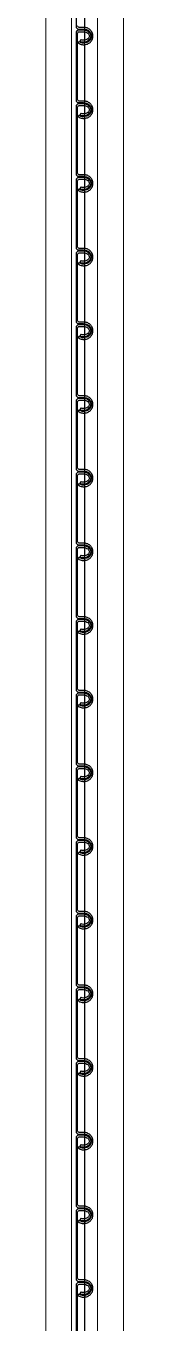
# Model space of a CAD drawing. Header units: millimetres. Extents: x 4754612 to 5801174, y 2368242 to 2777223.
# Drawn here: x 5551701 to 5551776, y 2422207 to 2423464 of the extents above; entities that cross this region are included whole.
import ezdxf

# ---------------------------------------------------------------- set-up
doc = ezdxf.new("R2010")
doc.units = ezdxf.units.MM
doc.header["$LTSCALE"] = 1000
doc.linetypes.add('CEN', pattern=[6.2, 6, -0.1, 0, -0.1])
for name, color, linetype in [('253', 253, 'Continuous'), ('A-중심선', 10, 'CEN'), ('DOOR', 4, 'Continuous'), ('HAT', 252, 'Continuous')]:
    doc.layers.add(name, color=color, linetype=linetype)

# ---------------------------------------------------------------- blocks, each defined once
blk = doc.blocks.new('방화셔터 기본')
at = {"layer": '253', "lineweight": 18}
for points in [[(5541961.1, 8097757.4), (5541961.1, 8101847.9), (5541936.1, 8101901.9), (5541936.1, 8097757.4)], [(5541986.1, 8097757.4), (5541986.1, 8101847.9), (5542011.1, 8101901.9), (5542011.1, 8097757.4)]]:
    blk.add_lwpolyline(points, dxfattribs=at)
at = {"layer": '253', "color": 4}
for points in [[(5541965.3, 8100271), (5541965.3, 8100205.9, 0.414214), (5541967.8, 8100203.3), (5541972.6, 8100203.3, -0.091225), (5541975.5, 8100202.9, -0.095179), (5541977.9, 8100201.4, -0.101362), (5541979.6, 8100199.2, -0.106214), (5541980.2, 8100196.6, -0.106214), (5541979.6, 8100194, -0.101362), (5541978.1, 8100191.8, -0.095179), (5541975.7, 8100190.2, -0.091225), (5541972.8, 8100189.7, -0.091225), (5541969.9, 8100190.1, -0.068447), (5541968.2, 8100191.1), (5541967.1, 8100189.9, 0.071895), (5541969.4, 8100188.6, 0.091225), (5541972.9, 8100188.1, 0.091225), (5541976.3, 8100188.8, 0.095179), (5541979.2, 8100190.6, 0.101362), (5541981.1, 8100193.4, 0.106214), (5541981.7, 8100196.7, 0.106214), (5541981, 8100199.9, 0.101362), (5541978.9, 8100202.6, 0.095179), (5541976, 8100204.4, 0.091225), (5541972.6, 8100204.9), (5541968.4, 8100204.9, -0.414214), (5541966.8, 8100206.5)], [(5541966.8, 8098921.4), (5541966.8, 8098985.4, -0.414214), (5541968.4, 8098986.9), (5541972.5, 8098986.9, -0.07833), (5541974.9, 8098986.6, -0.087736), (5541976.7, 8098985.6, -0.105426), (5541977.8, 8098984.2, -0.122587), (5541978.2, 8098982.9, -0.122587), (5541977.8, 8098981.5, -0.105426), (5541976.7, 8098980.1, -0.087736), (5541974.9, 8098979.1, -0.07833), (5541972.5, 8098978.8, -0.07833), (5541970.2, 8098979.1, -0.009524), (5541969.9, 8098979.2), (5541969.1, 8098977.8, 0.019148), (5541969.7, 8098977.6, 0.07833), (5541972.5, 8098977.2, 0.07833), (5541975.4, 8098977.6, 0.087736), (5541977.6, 8098978.9, 0.105426), (5541979.2, 8098980.8, 0.122587), (5541979.8, 8098982.9, 0.122587), (5541979.2, 8098984.9, 0.105426), (5541977.6, 8098986.9, 0.087736), (5541975.4, 8098988.1, 0.07833), (5541972.5, 8098988.5), (5541967.8, 8098988.5, 0.414214), (5541965.3, 8098985.9), (5541965.3, 8098920.9, 0.414214)]]:
    blk.add_lwpolyline(points, format="xyb", dxfattribs=at)
for points in [[(5541976.3, 8100117.4, 0.095179), (5541979.2, 8100119.2, 0.101362), (5541981.1, 8100122, 0.106214), (5541981.7, 8100125.3, 0.106214), (5541981, 8100128.5, 0.101362), (5541978.9, 8100131.2, 0.095179), (5541976, 8100133, 0.091225), (5541972.6, 8100133.5), (5541968.4, 8100133.5, -0.414214), (5541966.8, 8100135.1), (5541966.8, 8100199, -0.414214), (5541968.4, 8100200.6), (5541972.5, 8100200.6, -0.07833), (5541974.9, 8100200.2, -0.087736), (5541976.7, 8100199.3, -0.105426), (5541977.8, 8100197.9, -0.122587), (5541978.2, 8100196.5, -0.122587), (5541977.8, 8100195.2, -0.105426), (5541976.7, 8100193.8, -0.087736), (5541974.9, 8100192.8, -0.07833), (5541972.5, 8100192.4, -0.07833), (5541970.2, 8100192.8, -0.009524), (5541969.9, 8100192.9), (5541969.1, 8100191.5, 0.019148), (5541969.7, 8100191.3, 0.07833), (5541972.5, 8100190.9, 0.07833), (5541975.4, 8100191.3, 0.087736), (5541977.6, 8100192.5, 0.105426), (5541979.2, 8100194.4, 0.122587), (5541979.8, 8100196.5, 0.122587), (5541979.2, 8100198.6, 0.105426), (5541977.6, 8100200.5, 0.087736), (5541975.4, 8100201.7, 0.07833), (5541972.5, 8100202.2), (5541967.8, 8100202.2, 0.414214), (5541965.3, 8100199.6), (5541965.3, 8100134.5, 0.414214), (5541967.8, 8100132), (5541972.6, 8100132, -0.091225), (5541975.5, 8100131.5, -0.095179), (5541977.9, 8100130, -0.101362), (5541979.6, 8100127.8, -0.106214), (5541980.2, 8100125.2, -0.106214), (5541979.6, 8100122.6, -0.101362), (5541978.1, 8100120.4, -0.095179), (5541975.7, 8100118.8, -0.091225), (5541972.8, 8100118.3, -0.091225), (5541969.9, 8100118.7, -0.068447), (5541968.2, 8100119.7), (5541967.1, 8100118.5, 0.071895), (5541969.4, 8100117.3, 0.091225), (5541972.9, 8100116.7, 0.091225)], [(5541976.3, 8100046, 0.095179), (5541979.2, 8100047.8, 0.101362), (5541981.1, 8100050.6, 0.106214), (5541981.7, 8100053.9, 0.106214), (5541981, 8100057.1, 0.101362), (5541978.9, 8100059.8, 0.095179), (5541976, 8100061.6, 0.091225), (5541972.6, 8100062.1), (5541968.4, 8100062.1, -0.414214), (5541966.8, 8100063.7), (5541966.8, 8100127.6, -0.414214), (5541968.4, 8100129.2), (5541972.5, 8100129.2, -0.07833), (5541974.9, 8100128.8, -0.087736), (5541976.7, 8100127.9, -0.105426), (5541977.8, 8100126.5, -0.122587), (5541978.2, 8100125.1, -0.122587), (5541977.8, 8100123.8, -0.105426), (5541976.7, 8100122.4, -0.087736), (5541974.9, 8100121.4, -0.07833), (5541972.5, 8100121.1, -0.07833), (5541970.2, 8100121.4, -0.009524), (5541969.9, 8100121.5), (5541969.1, 8100120.1, 0.019148), (5541969.7, 8100119.9, 0.07833), (5541972.5, 8100119.5, 0.07833), (5541975.4, 8100119.9, 0.087736), (5541977.6, 8100121.1, 0.105426), (5541979.2, 8100123, 0.122587), (5541979.8, 8100125.1, 0.122587), (5541979.2, 8100127.2, 0.105426), (5541977.6, 8100129.1, 0.087736), (5541975.4, 8100130.3, 0.07833), (5541972.5, 8100130.8), (5541967.8, 8100130.8, 0.414214), (5541965.3, 8100128.2), (5541965.3, 8100063.1, 0.414214), (5541967.8, 8100060.6), (5541972.6, 8100060.6, -0.091225), (5541975.5, 8100060.1, -0.095179), (5541977.9, 8100058.7, -0.101362), (5541979.6, 8100056.4, -0.106214), (5541980.2, 8100053.9, -0.106214), (5541979.6, 8100051.3, -0.101362), (5541978.1, 8100049, -0.095179), (5541975.7, 8100047.5, -0.091225), (5541972.8, 8100046.9, -0.091225), (5541969.9, 8100047.3, -0.068447), (5541968.2, 8100048.3), (5541967.1, 8100047.1, 0.071895), (5541969.4, 8100045.9, 0.091225), (5541972.9, 8100045.3, 0.091225)], [(5541976.3, 8099974.6, 0.095179), (5541979.2, 8099976.4, 0.101362), (5541981.1, 8099979.2, 0.106214), (5541981.7, 8099982.5, 0.106214), (5541981, 8099985.7, 0.101362), (5541978.9, 8099988.4, 0.095179), (5541976, 8099990.2, 0.091225), (5541972.6, 8099990.8), (5541968.4, 8099990.8, -0.414214), (5541966.8, 8099992.3), (5541966.8, 8100056.2, -0.414214), (5541968.4, 8100057.8), (5541972.5, 8100057.8, -0.07833), (5541974.9, 8100057.4, -0.087736), (5541976.7, 8100056.5, -0.105426), (5541977.8, 8100055.1, -0.122587), (5541978.2, 8100053.7, -0.122587), (5541977.8, 8100052.4, -0.105426), (5541976.7, 8100051, -0.087736), (5541974.9, 8100050, -0.07833), (5541972.5, 8100049.7, -0.07833), (5541970.2, 8100050, -0.009524), (5541969.9, 8100050.1), (5541969.1, 8100048.7, 0.019148), (5541969.7, 8100048.5, 0.07833), (5541972.5, 8100048.1, 0.07833), (5541975.4, 8100048.5, 0.087736), (5541977.6, 8100049.7, 0.105426), (5541979.2, 8100051.6, 0.122587), (5541979.8, 8100053.7, 0.122587), (5541979.2, 8100055.8, 0.105426), (5541977.6, 8100057.7, 0.087736), (5541975.4, 8100058.9, 0.07833), (5541972.5, 8100059.4), (5541967.8, 8100059.4, 0.414214), (5541965.3, 8100056.8), (5541965.3, 8099991.7, 0.414214), (5541967.8, 8099989.2), (5541972.6, 8099989.2, -0.091225), (5541975.5, 8099988.7, -0.095179), (5541977.9, 8099987.3, -0.101362), (5541979.6, 8099985, -0.106214), (5541980.2, 8099982.5, -0.106214), (5541979.6, 8099979.9, -0.101362), (5541978.1, 8099977.6, -0.095179), (5541975.7, 8099976.1, -0.091225), (5541972.8, 8099975.5, -0.091225), (5541969.9, 8099976, -0.068447), (5541968.2, 8099976.9), (5541967.1, 8099975.7, 0.071895), (5541969.4, 8099974.5, 0.091225), (5541972.9, 8099973.9, 0.091225)], [(5541976.3, 8099903.2, 0.095179), (5541979.2, 8099905, 0.101362), (5541981.1, 8099907.8, 0.106214), (5541981.7, 8099911.1, 0.106214), (5541981, 8099914.3, 0.101362), (5541978.9, 8099917.1, 0.095179), (5541976, 8099918.8, 0.091225), (5541972.6, 8099919.4), (5541968.4, 8099919.4, -0.414214), (5541966.8, 8099920.9), (5541966.8, 8099984.8, -0.414214), (5541968.4, 8099986.4), (5541972.5, 8099986.4, -0.07833), (5541974.9, 8099986.1, -0.087736), (5541976.7, 8099985.1, -0.105426), (5541977.8, 8099983.7, -0.122587), (5541978.2, 8099982.3, -0.122587), (5541977.8, 8099981, -0.105426), (5541976.7, 8099979.6, -0.087736), (5541974.9, 8099978.6, -0.07833), (5541972.5, 8099978.3, -0.07833), (5541970.2, 8099978.6, -0.009524), (5541969.9, 8099978.7), (5541969.1, 8099977.3, 0.019148), (5541969.7, 8099977.1, 0.07833), (5541972.5, 8099976.7, 0.07833), (5541975.4, 8099977.1, 0.087736), (5541977.6, 8099978.3, 0.105426), (5541979.2, 8099980.3, 0.122587), (5541979.8, 8099982.3, 0.122587), (5541979.2, 8099984.4, 0.105426), (5541977.6, 8099986.3, 0.087736), (5541975.4, 8099987.6, 0.07833), (5541972.5, 8099988), (5541967.8, 8099988, 0.414214), (5541965.3, 8099985.4), (5541965.3, 8099920.3, 0.414214), (5541967.8, 8099917.8), (5541972.6, 8099917.8, -0.091225), (5541975.5, 8099917.3, -0.095179), (5541977.9, 8099915.9, -0.101362), (5541979.6, 8099913.6, -0.106214), (5541980.2, 8099911.1, -0.106214), (5541979.6, 8099908.5, -0.101362), (5541978.1, 8099906.2, -0.095179), (5541975.7, 8099904.7, -0.091225), (5541972.8, 8099904.1, -0.091225), (5541969.9, 8099904.6, -0.068447), (5541968.2, 8099905.5), (5541967.1, 8099904.3, 0.071895), (5541969.4, 8099903.1, 0.091225), (5541972.9, 8099902.5, 0.091225)], [(5541976.3, 8099831.8, 0.095179), (5541979.2, 8099833.7, 0.101362), (5541981.1, 8099836.5, 0.106214), (5541981.7, 8099839.7, 0.106214), (5541981, 8099842.9, 0.101362), (5541978.9, 8099845.7, 0.095179), (5541976, 8099847.4, 0.091225), (5541972.6, 8099848), (5541968.4, 8099848, -0.414214), (5541966.8, 8099849.5), (5541966.8, 8099913.5, -0.414214), (5541968.4, 8099915), (5541972.5, 8099915, -0.07833), (5541974.9, 8099914.7, -0.087736), (5541976.7, 8099913.7, -0.105426), (5541977.8, 8099912.3, -0.122587), (5541978.2, 8099911, -0.122587), (5541977.8, 8099909.6, -0.105426), (5541976.7, 8099908.2, -0.087736), (5541974.9, 8099907.2, -0.07833), (5541972.5, 8099906.9, -0.07833), (5541970.2, 8099907.2, -0.009524), (5541969.9, 8099907.3), (5541969.1, 8099905.9, 0.019148), (5541969.7, 8099905.7, 0.07833), (5541972.5, 8099905.3, 0.07833), (5541975.4, 8099905.7, 0.087736), (5541977.6, 8099907, 0.105426), (5541979.2, 8099908.9, 0.122587), (5541979.8, 8099911, 0.122587), (5541979.2, 8099913, 0.105426), (5541977.6, 8099915, 0.087736), (5541975.4, 8099916.2, 0.07833), (5541972.5, 8099916.6), (5541967.8, 8099916.6, 0.414214), (5541965.3, 8099914), (5541965.3, 8099849, 0.414214), (5541967.8, 8099846.4), (5541972.6, 8099846.4, -0.091225), (5541975.5, 8099845.9, -0.095179), (5541977.9, 8099844.5, -0.101362), (5541979.6, 8099842.3, -0.106214), (5541980.2, 8099839.7, -0.106214), (5541979.6, 8099837.1, -0.101362), (5541978.1, 8099834.8, -0.095179), (5541975.7, 8099833.3, -0.091225), (5541972.8, 8099832.7, -0.091225), (5541969.9, 8099833.2, -0.068447), (5541968.2, 8099834.1), (5541967.1, 8099832.9, 0.071895), (5541969.4, 8099831.7, 0.091225), (5541972.9, 8099831.1, 0.091225)], [(5541976.3, 8099760.4, 0.095179), (5541979.2, 8099762.3, 0.101362), (5541981.1, 8099765.1, 0.106214), (5541981.7, 8099768.3, 0.106214), (5541981, 8099771.5, 0.101362), (5541978.9, 8099774.3, 0.095179), (5541976, 8099776, 0.091225), (5541972.6, 8099776.6), (5541968.4, 8099776.6, -0.414214), (5541966.8, 8099778.2), (5541966.8, 8099842.1, -0.414214), (5541968.4, 8099843.6), (5541972.5, 8099843.6, -0.07833), (5541974.9, 8099843.3, -0.087736), (5541976.7, 8099842.3, -0.105426), (5541977.8, 8099840.9, -0.122587), (5541978.2, 8099839.6, -0.122587), (5541977.8, 8099838.2, -0.105426), (5541976.7, 8099836.8, -0.087736), (5541974.9, 8099835.9, -0.07833), (5541972.5, 8099835.5, -0.07833), (5541970.2, 8099835.9, -0.009524), (5541969.9, 8099835.9), (5541969.1, 8099834.5, 0.019148), (5541969.7, 8099834.4, 0.07833), (5541972.5, 8099833.9, 0.07833), (5541975.4, 8099834.4, 0.087736), (5541977.6, 8099835.6, 0.105426), (5541979.2, 8099837.5, 0.122587), (5541979.8, 8099839.6, 0.122587), (5541979.2, 8099841.7, 0.105426), (5541977.6, 8099843.6, 0.087736), (5541975.4, 8099844.8, 0.07833), (5541972.5, 8099845.2), (5541967.8, 8099845.2, 0.414214), (5541965.3, 8099842.7), (5541965.3, 8099777.6, 0.414214), (5541967.8, 8099775), (5541972.6, 8099775, -0.091225), (5541975.5, 8099774.5, -0.095179), (5541977.9, 8099773.1, -0.101362), (5541979.6, 8099770.9, -0.106214), (5541980.2, 8099768.3, -0.106214), (5541979.6, 8099765.7, -0.101362), (5541978.1, 8099763.4, -0.095179), (5541975.7, 8099761.9, -0.091225), (5541972.8, 8099761.3, -0.091225), (5541969.9, 8099761.8, -0.068447), (5541968.2, 8099762.7), (5541967.1, 8099761.5, 0.071895), (5541969.4, 8099760.3, 0.091225), (5541972.9, 8099759.7, 0.091225)], [(5541976.3, 8099689, 0.095179), (5541979.2, 8099690.9, 0.101362), (5541981.1, 8099693.7, 0.106214), (5541981.7, 8099696.9, 0.106214), (5541981, 8099700.1, 0.101362), (5541978.9, 8099702.9, 0.095179), (5541976, 8099704.6, 0.091225), (5541972.6, 8099705.2), (5541968.4, 8099705.2, -0.414214), (5541966.8, 8099706.8), (5541966.8, 8099770.7, -0.414214), (5541968.4, 8099772.2), (5541972.5, 8099772.2, -0.07833), (5541974.9, 8099771.9, -0.087736), (5541976.7, 8099770.9, -0.105426), (5541977.8, 8099769.5, -0.122587), (5541978.2, 8099768.2, -0.122587), (5541977.8, 8099766.8, -0.105426), (5541976.7, 8099765.4, -0.087736), (5541974.9, 8099764.5, -0.07833), (5541972.5, 8099764.1, -0.07833), (5541970.2, 8099764.5, -0.009524), (5541969.9, 8099764.5), (5541969.1, 8099763.2, 0.019148), (5541969.7, 8099763, 0.07833), (5541972.5, 8099762.5, 0.07833), (5541975.4, 8099763, 0.087736), (5541977.6, 8099764.2, 0.105426), (5541979.2, 8099766.1, 0.122587), (5541979.8, 8099768.2, 0.122587), (5541979.2, 8099770.3, 0.105426), (5541977.6, 8099772.2, 0.087736), (5541975.4, 8099773.4, 0.07833), (5541972.5, 8099773.8), (5541967.8, 8099773.8, 0.414214), (5541965.3, 8099771.3), (5541965.3, 8099706.2, 0.414214), (5541967.8, 8099703.6), (5541972.6, 8099703.6, -0.091225), (5541975.5, 8099703.1, -0.095179), (5541977.9, 8099701.7, -0.101362), (5541979.6, 8099699.5, -0.106214), (5541980.2, 8099696.9, -0.106214), (5541979.6, 8099694.3, -0.101362), (5541978.1, 8099692, -0.095179), (5541975.7, 8099690.5, -0.091225), (5541972.8, 8099689.9, -0.091225), (5541969.9, 8099690.4, -0.068447), (5541968.2, 8099691.3), (5541967.1, 8099690.1, 0.071895), (5541969.4, 8099688.9, 0.091225), (5541972.9, 8099688.3, 0.091225)], [(5541976.3, 8099617.6, 0.095179), (5541979.2, 8099619.5, 0.101362), (5541981.1, 8099622.3, 0.106214), (5541981.7, 8099625.5, 0.106214), (5541981, 8099628.8, 0.101362), (5541978.9, 8099631.5, 0.095179), (5541976, 8099633.2, 0.091225), (5541972.6, 8099633.8), (5541968.4, 8099633.8, -0.414214), (5541966.8, 8099635.4), (5541966.8, 8099699.3, -0.414214), (5541968.4, 8099700.9), (5541972.5, 8099700.9, -0.07833), (5541974.9, 8099700.5, -0.087736), (5541976.7, 8099699.5, -0.105426), (5541977.8, 8099698.1, -0.122587), (5541978.2, 8099696.8, -0.122587), (5541977.8, 8099695.4, -0.105426), (5541976.7, 8099694, -0.087736), (5541974.9, 8099693.1, -0.07833), (5541972.5, 8099692.7, -0.07833), (5541970.2, 8099693.1, -0.009524), (5541969.9, 8099693.1), (5541969.1, 8099691.8, 0.019148), (5541969.7, 8099691.6, 0.07833), (5541972.5, 8099691.1, 0.07833), (5541975.4, 8099691.6, 0.087736), (5541977.6, 8099692.8, 0.105426), (5541979.2, 8099694.7, 0.122587), (5541979.8, 8099696.8, 0.122587), (5541979.2, 8099698.9, 0.105426), (5541977.6, 8099700.8, 0.087736), (5541975.4, 8099702, 0.07833), (5541972.5, 8099702.4), (5541967.8, 8099702.4, 0.414214), (5541965.3, 8099699.9), (5541965.3, 8099634.8, 0.414214), (5541967.8, 8099632.2), (5541972.6, 8099632.2, -0.091225), (5541975.5, 8099631.7, -0.095179), (5541977.9, 8099630.3, -0.101362), (5541979.6, 8099628.1, -0.106214), (5541980.2, 8099625.5, -0.106214), (5541979.6, 8099622.9, -0.101362), (5541978.1, 8099620.6, -0.095179), (5541975.7, 8099619.1, -0.091225), (5541972.8, 8099618.5, -0.091225), (5541969.9, 8099619, -0.068447), (5541968.2, 8099619.9), (5541967.1, 8099618.7, 0.071895), (5541969.4, 8099617.5, 0.091225), (5541972.9, 8099616.9, 0.091225)], [(5541976.3, 8099546.2, 0.095179), (5541979.2, 8099548.1, 0.101362), (5541981.1, 8099550.9, 0.106214), (5541981.7, 8099554.1, 0.106214), (5541981, 8099557.4, 0.101362), (5541978.9, 8099560.1, 0.095179), (5541976, 8099561.8, 0.091225), (5541972.6, 8099562.4), (5541968.4, 8099562.4, -0.414214), (5541966.8, 8099564), (5541966.8, 8099627.9, -0.414214), (5541968.4, 8099629.5), (5541972.5, 8099629.5, -0.07833), (5541974.9, 8099629.1, -0.087736), (5541976.7, 8099628.1, -0.105426), (5541977.8, 8099626.7, -0.122587), (5541978.2, 8099625.4, -0.122587), (5541977.8, 8099624, -0.105426), (5541976.7, 8099622.6, -0.087736), (5541974.9, 8099621.7, -0.07833), (5541972.5, 8099621.3, -0.07833), (5541970.2, 8099621.7, -0.009524), (5541969.9, 8099621.8), (5541969.1, 8099620.4, 0.019148), (5541969.7, 8099620.2, 0.07833), (5541972.5, 8099619.7, 0.07833), (5541975.4, 8099620.2, 0.087736), (5541977.6, 8099621.4, 0.105426), (5541979.2, 8099623.3, 0.122587), (5541979.8, 8099625.4, 0.122587), (5541979.2, 8099627.5, 0.105426), (5541977.6, 8099629.4, 0.087736), (5541975.4, 8099630.6, 0.07833), (5541972.5, 8099631), (5541967.8, 8099631, 0.414214), (5541965.3, 8099628.5), (5541965.3, 8099563.4, 0.414214), (5541967.8, 8099560.8), (5541972.6, 8099560.8, -0.091225), (5541975.5, 8099560.3, -0.095179), (5541977.9, 8099558.9, -0.101362), (5541979.6, 8099556.7, -0.106214), (5541980.2, 8099554.1, -0.106214), (5541979.6, 8099551.5, -0.101362), (5541978.1, 8099549.2, -0.095179), (5541975.7, 8099547.7, -0.091225), (5541972.8, 8099547.1, -0.091225), (5541969.9, 8099547.6, -0.068447), (5541968.2, 8099548.5), (5541967.1, 8099547.3, 0.071895), (5541969.4, 8099546.1, 0.091225), (5541972.9, 8099545.5, 0.091225)], [(5541976.3, 8099474.8, 0.095179), (5541979.2, 8099476.7, 0.101362), (5541981.1, 8099479.5, 0.106214), (5541981.7, 8099482.7, 0.106214), (5541981, 8099486, 0.101362), (5541978.9, 8099488.7, 0.095179), (5541976, 8099490.4, 0.091225), (5541972.6, 8099491), (5541968.4, 8099491, -0.414214), (5541966.8, 8099492.6), (5541966.8, 8099556.5, -0.414214), (5541968.4, 8099558.1), (5541972.5, 8099558.1, -0.07833), (5541974.9, 8099557.7, -0.087736), (5541976.7, 8099556.7, -0.105426), (5541977.8, 8099555.3, -0.122587), (5541978.2, 8099554, -0.122587), (5541977.8, 8099552.6, -0.105426), (5541976.7, 8099551.2, -0.087736), (5541974.9, 8099550.3, -0.07833), (5541972.5, 8099549.9, -0.07833), (5541970.2, 8099550.3, -0.009524), (5541969.9, 8099550.4), (5541969.1, 8099549, 0.019148), (5541969.7, 8099548.8, 0.07833), (5541972.5, 8099548.3, 0.07833), (5541975.4, 8099548.8, 0.087736), (5541977.6, 8099550, 0.105426), (5541979.2, 8099551.9, 0.122587), (5541979.8, 8099554, 0.122587), (5541979.2, 8099556.1, 0.105426), (5541977.6, 8099558, 0.087736), (5541975.4, 8099559.2, 0.07833), (5541972.5, 8099559.7), (5541967.8, 8099559.7, 0.414214), (5541965.3, 8099557.1), (5541965.3, 8099492, 0.414214), (5541967.8, 8099489.4), (5541972.6, 8099489.4, -0.091225), (5541975.5, 8099488.9, -0.095179), (5541977.9, 8099487.5, -0.101362), (5541979.6, 8099485.3, -0.106214), (5541980.2, 8099482.7, -0.106214), (5541979.6, 8099480.1, -0.101362), (5541978.1, 8099477.8, -0.095179), (5541975.7, 8099476.3, -0.091225), (5541972.8, 8099475.7, -0.091225), (5541969.9, 8099476.2, -0.068447), (5541968.2, 8099477.2), (5541967.1, 8099475.9, 0.071895), (5541969.4, 8099474.7, 0.091225), (5541972.9, 8099474.2, 0.091225)], [(5541976.3, 8099403.5, 0.095179), (5541979.2, 8099405.3, 0.101362), (5541981.1, 8099408.1, 0.106214), (5541981.7, 8099411.4, 0.106214), (5541981, 8099414.6, 0.101362), (5541978.9, 8099417.3, 0.095179), (5541976, 8099419, 0.091225), (5541972.6, 8099419.6), (5541968.4, 8099419.6, -0.414214), (5541966.8, 8099421.2), (5541966.8, 8099485.1, -0.414214), (5541968.4, 8099486.7), (5541972.5, 8099486.7, -0.07833), (5541974.9, 8099486.3, -0.087736), (5541976.7, 8099485.4, -0.105426), (5541977.8, 8099483.9, -0.122587), (5541978.2, 8099482.6, -0.122587), (5541977.8, 8099481.3, -0.105426), (5541976.7, 8099479.8, -0.087736), (5541974.9, 8099478.9, -0.07833), (5541972.5, 8099478.5, -0.07833), (5541970.2, 8099478.9, -0.009524), (5541969.9, 8099479), (5541969.1, 8099477.6, 0.019148), (5541969.7, 8099477.4, 0.07833), (5541972.5, 8099476.9, 0.07833), (5541975.4, 8099477.4, 0.087736), (5541977.6, 8099478.6, 0.105426), (5541979.2, 8099480.5, 0.122587), (5541979.8, 8099482.6, 0.122587), (5541979.2, 8099484.7, 0.105426), (5541977.6, 8099486.6, 0.087736), (5541975.4, 8099487.8, 0.07833), (5541972.5, 8099488.3), (5541967.8, 8099488.3, 0.414214), (5541965.3, 8099485.7), (5541965.3, 8099420.6, 0.414214), (5541967.8, 8099418), (5541972.6, 8099418, -0.091225), (5541975.5, 8099417.6, -0.095179), (5541977.9, 8099416.1, -0.101362), (5541979.6, 8099413.9, -0.106214), (5541980.2, 8099411.3, -0.106214), (5541979.6, 8099408.7, -0.101362), (5541978.1, 8099406.4, -0.095179), (5541975.7, 8099404.9, -0.091225), (5541972.8, 8099404.3, -0.091225), (5541969.9, 8099404.8, -0.068447), (5541968.2, 8099405.8), (5541967.1, 8099404.5, 0.071895), (5541969.4, 8099403.3, 0.091225), (5541972.9, 8099402.8, 0.091225)], [(5541976.3, 8099332.1, 0.095179), (5541979.2, 8099333.9, 0.101362), (5541981.1, 8099336.7, 0.106214), (5541981.7, 8099340, 0.106214), (5541981, 8099343.2, 0.101362), (5541978.9, 8099345.9, 0.095179), (5541976, 8099347.7, 0.091225), (5541972.6, 8099348.2), (5541968.4, 8099348.2, -0.414214), (5541966.8, 8099349.8), (5541966.8, 8099413.7, -0.414214), (5541968.4, 8099415.3), (5541972.5, 8099415.3, -0.07833), (5541974.9, 8099414.9, -0.087736), (5541976.7, 8099414, -0.105426), (5541977.8, 8099412.6, -0.122587), (5541978.2, 8099411.2, -0.122587), (5541977.8, 8099409.9, -0.105426), (5541976.7, 8099408.5, -0.087736), (5541974.9, 8099407.5, -0.07833), (5541972.5, 8099407.1, -0.07833), (5541970.2, 8099407.5, -0.009524), (5541969.9, 8099407.6), (5541969.1, 8099406.2, 0.019148), (5541969.7, 8099406, 0.07833), (5541972.5, 8099405.5, 0.07833), (5541975.4, 8099406, 0.087736), (5541977.6, 8099407.2, 0.105426), (5541979.2, 8099409.1, 0.122587), (5541979.8, 8099411.2, 0.122587), (5541979.2, 8099413.3, 0.105426), (5541977.6, 8099415.2, 0.087736), (5541975.4, 8099416.4, 0.07833), (5541972.5, 8099416.9), (5541967.8, 8099416.9, 0.414214), (5541965.3, 8099414.3), (5541965.3, 8099349.2, 0.414214), (5541967.8, 8099346.6), (5541972.6, 8099346.6, -0.091225), (5541975.5, 8099346.2, -0.095179), (5541977.9, 8099344.7, -0.101362), (5541979.6, 8099342.5, -0.106214), (5541980.2, 8099339.9, -0.106214), (5541979.6, 8099337.3, -0.101362), (5541978.1, 8099335, -0.095179), (5541975.7, 8099333.5, -0.091225), (5541972.8, 8099332.9, -0.091225), (5541969.9, 8099333.4, -0.068447), (5541968.2, 8099334.4), (5541967.1, 8099333.2, 0.071895), (5541969.4, 8099331.9, 0.091225), (5541972.9, 8099331.4, 0.091225)], [(5541976.3, 8099260.7, 0.095179), (5541979.2, 8099262.5, 0.101362), (5541981.1, 8099265.3, 0.106214), (5541981.7, 8099268.6, 0.106214), (5541981, 8099271.8, 0.101362), (5541978.9, 8099274.5, 0.095179), (5541976, 8099276.3, 0.091225), (5541972.6, 8099276.8), (5541968.4, 8099276.8, -0.414214), (5541966.8, 8099278.4), (5541966.8, 8099342.3, -0.414214), (5541968.4, 8099343.9), (5541972.5, 8099343.9, -0.07833), (5541974.9, 8099343.5, -0.087736), (5541976.7, 8099342.6, -0.105426), (5541977.8, 8099341.2, -0.122587), (5541978.2, 8099339.8, -0.122587), (5541977.8, 8099338.5, -0.105426), (5541976.7, 8099337.1, -0.087736), (5541974.9, 8099336.1, -0.07833), (5541972.5, 8099335.7, -0.07833), (5541970.2, 8099336.1, -0.009524), (5541969.9, 8099336.2), (5541969.1, 8099334.8, 0.019148), (5541969.7, 8099334.6, 0.07833), (5541972.5, 8099334.2, 0.07833), (5541975.4, 8099334.6, 0.087736), (5541977.6, 8099335.8, 0.105426), (5541979.2, 8099337.7, 0.122587), (5541979.8, 8099339.8, 0.122587), (5541979.2, 8099341.9, 0.105426), (5541977.6, 8099343.8, 0.087736), (5541975.4, 8099345, 0.07833), (5541972.5, 8099345.5), (5541967.8, 8099345.5, 0.414214), (5541965.3, 8099342.9), (5541965.3, 8099277.8, 0.414214), (5541967.8, 8099275.2), (5541972.6, 8099275.2, -0.091225), (5541975.5, 8099274.8, -0.095179), (5541977.9, 8099273.3, -0.101362), (5541979.6, 8099271.1, -0.106214), (5541980.2, 8099268.5, -0.106214), (5541979.6, 8099265.9, -0.101362), (5541978.1, 8099263.7, -0.095179), (5541975.7, 8099262.1, -0.091225), (5541972.8, 8099261.6, -0.091225), (5541969.9, 8099262, -0.068447), (5541968.2, 8099263), (5541967.1, 8099261.8, 0.071895), (5541969.4, 8099260.5, 0.091225), (5541972.9, 8099260, 0.091225)], [(5541976.3, 8099189.3, 0.095179), (5541979.2, 8099191.1, 0.101362), (5541981.1, 8099193.9, 0.106214), (5541981.7, 8099197.2, 0.106214), (5541981, 8099200.4, 0.101362), (5541978.9, 8099203.1, 0.095179), (5541976, 8099204.9, 0.091225), (5541972.6, 8099205.4), (5541968.4, 8099205.4, -0.414214), (5541966.8, 8099207), (5541966.8, 8099270.9, -0.414214), (5541968.4, 8099272.5), (5541972.5, 8099272.5, -0.07833), (5541974.9, 8099272.1, -0.087736), (5541976.7, 8099271.2, -0.105426), (5541977.8, 8099269.8, -0.122587), (5541978.2, 8099268.4, -0.122587), (5541977.8, 8099267.1, -0.105426), (5541976.7, 8099265.7, -0.087736), (5541974.9, 8099264.7, -0.07833), (5541972.5, 8099264.3, -0.07833), (5541970.2, 8099264.7, -0.009524), (5541969.9, 8099264.8), (5541969.1, 8099263.4, 0.019148), (5541969.7, 8099263.2, 0.07833), (5541972.5, 8099262.8, 0.07833), (5541975.4, 8099263.2, 0.087736), (5541977.6, 8099264.4, 0.105426), (5541979.2, 8099266.3, 0.122587), (5541979.8, 8099268.4, 0.122587), (5541979.2, 8099270.5, 0.105426), (5541977.6, 8099272.4, 0.087736), (5541975.4, 8099273.6, 0.07833), (5541972.5, 8099274.1), (5541967.8, 8099274.1, 0.414214), (5541965.3, 8099271.5), (5541965.3, 8099206.4, 0.414214), (5541967.8, 8099203.9), (5541972.6, 8099203.9, -0.091225), (5541975.5, 8099203.4, -0.095179), (5541977.9, 8099201.9, -0.101362), (5541979.6, 8099199.7, -0.106214), (5541980.2, 8099197.1, -0.106214), (5541979.6, 8099194.5, -0.101362), (5541978.1, 8099192.3, -0.095179), (5541975.7, 8099190.7, -0.091225), (5541972.8, 8099190.2, -0.091225), (5541969.9, 8099190.6, -0.068447), (5541968.2, 8099191.6), (5541967.1, 8099190.4, 0.071895), (5541969.4, 8099189.2, 0.091225), (5541972.9, 8099188.6, 0.091225)], [(5541976.3, 8099117.9, 0.095179), (5541979.2, 8099119.7, 0.101362), (5541981.1, 8099122.5, 0.106214), (5541981.7, 8099125.8, 0.106214), (5541981, 8099129, 0.101362), (5541978.9, 8099131.7, 0.095179), (5541976, 8099133.5, 0.091225), (5541972.6, 8099134), (5541968.4, 8099134, -0.414214), (5541966.8, 8099135.6), (5541966.8, 8099199.5, -0.414214), (5541968.4, 8099201.1), (5541972.5, 8099201.1, -0.07833), (5541974.9, 8099200.7, -0.087736), (5541976.7, 8099199.8, -0.105426), (5541977.8, 8099198.4, -0.122587), (5541978.2, 8099197, -0.122587), (5541977.8, 8099195.7, -0.105426), (5541976.7, 8099194.3, -0.087736), (5541974.9, 8099193.3, -0.07833), (5541972.5, 8099193, -0.07833), (5541970.2, 8099193.3, -0.009524), (5541969.9, 8099193.4), (5541969.1, 8099192, 0.019148), (5541969.7, 8099191.8, 0.07833), (5541972.5, 8099191.4, 0.07833), (5541975.4, 8099191.8, 0.087736), (5541977.6, 8099193, 0.105426), (5541979.2, 8099194.9, 0.122587), (5541979.8, 8099197, 0.122587), (5541979.2, 8099199.1, 0.105426), (5541977.6, 8099201, 0.087736), (5541975.4, 8099202.2, 0.07833), (5541972.5, 8099202.7), (5541967.8, 8099202.7, 0.414214), (5541965.3, 8099200.1), (5541965.3, 8099135, 0.414214), (5541967.8, 8099132.5), (5541972.6, 8099132.5, -0.091225), (5541975.5, 8099132, -0.095179), (5541977.9, 8099130.6, -0.101362), (5541979.6, 8099128.3, -0.106214), (5541980.2, 8099125.8, -0.106214), (5541979.6, 8099123.2, -0.101362), (5541978.1, 8099120.9, -0.095179), (5541975.7, 8099119.4, -0.091225), (5541972.8, 8099118.8, -0.091225), (5541969.9, 8099119.2, -0.068447), (5541968.2, 8099120.2), (5541967.1, 8099119, 0.071895), (5541969.4, 8099117.8, 0.091225), (5541972.9, 8099117.2, 0.091225)], [(5541976.3, 8099046.5, 0.095179), (5541979.2, 8099048.3, 0.101362), (5541981.1, 8099051.1, 0.106214), (5541981.7, 8099054.4, 0.106214), (5541981, 8099057.6, 0.101362), (5541978.9, 8099060.3, 0.095179), (5541976, 8099062.1, 0.091225), (5541972.6, 8099062.7), (5541968.4, 8099062.7, -0.414214), (5541966.8, 8099064.2), (5541966.8, 8099128.1, -0.414214), (5541968.4, 8099129.7), (5541972.5, 8099129.7, -0.07833), (5541974.9, 8099129.3, -0.087736), (5541976.7, 8099128.4, -0.105426), (5541977.8, 8099127, -0.122587), (5541978.2, 8099125.6, -0.122587), (5541977.8, 8099124.3, -0.105426), (5541976.7, 8099122.9, -0.087736), (5541974.9, 8099121.9, -0.07833), (5541972.5, 8099121.6, -0.07833), (5541970.2, 8099121.9, -0.009524), (5541969.9, 8099122), (5541969.1, 8099120.6, 0.019148), (5541969.7, 8099120.4, 0.07833), (5541972.5, 8099120, 0.07833), (5541975.4, 8099120.4, 0.087736), (5541977.6, 8099121.6, 0.105426), (5541979.2, 8099123.5, 0.122587), (5541979.8, 8099125.6, 0.122587), (5541979.2, 8099127.7, 0.105426), (5541977.6, 8099129.6, 0.087736), (5541975.4, 8099130.8, 0.07833), (5541972.5, 8099131.3), (5541967.8, 8099131.3, 0.414214), (5541965.3, 8099128.7), (5541965.3, 8099063.6, 0.414214), (5541967.8, 8099061.1), (5541972.6, 8099061.1, -0.091225), (5541975.5, 8099060.6, -0.095179), (5541977.9, 8099059.2, -0.101362), (5541979.6, 8099056.9, -0.106214), (5541980.2, 8099054.4, -0.106214), (5541979.6, 8099051.8, -0.101362), (5541978.1, 8099049.5, -0.095179), (5541975.7, 8099048, -0.091225), (5541972.8, 8099047.4, -0.091225), (5541969.9, 8099047.9, -0.068447), (5541968.2, 8099048.8), (5541967.1, 8099047.6, 0.071895), (5541969.4, 8099046.4, 0.091225), (5541972.9, 8099045.8, 0.091225)], [(5541976.3, 8098975.1, 0.095179), (5541979.2, 8098976.9, 0.101362), (5541981.1, 8098979.7, 0.106214), (5541981.7, 8098983, 0.106214), (5541981, 8098986.2, 0.101362), (5541978.9, 8098989, 0.095179), (5541976, 8098990.7, 0.091225), (5541972.6, 8098991.3), (5541968.4, 8098991.3, -0.414214), (5541966.8, 8098992.8), (5541966.8, 8099056.7, -0.414214), (5541968.4, 8099058.3), (5541972.5, 8099058.3, -0.07833), (5541974.9, 8099058, -0.087736), (5541976.7, 8099057, -0.105426), (5541977.8, 8099055.6, -0.122587), (5541978.2, 8099054.2, -0.122587), (5541977.8, 8099052.9, -0.105426), (5541976.7, 8099051.5, -0.087736), (5541974.9, 8099050.5, -0.07833), (5541972.5, 8099050.2, -0.07833), (5541970.2, 8099050.5, -0.009524), (5541969.9, 8099050.6), (5541969.1, 8099049.2, 0.019148), (5541969.7, 8099049, 0.07833), (5541972.5, 8099048.6, 0.07833), (5541975.4, 8099049, 0.087736), (5541977.6, 8099050.2, 0.105426), (5541979.2, 8099052.2, 0.122587), (5541979.8, 8099054.2, 0.122587), (5541979.2, 8099056.3, 0.105426), (5541977.6, 8099058.2, 0.087736), (5541975.4, 8099059.5, 0.07833), (5541972.5, 8099059.9), (5541967.8, 8099059.9, 0.414214), (5541965.3, 8099057.3), (5541965.3, 8098992.2, 0.414214), (5541967.8, 8098989.7), (5541972.6, 8098989.7, -0.091225), (5541975.5, 8098989.2, -0.095179), (5541977.9, 8098987.8, -0.101362), (5541979.6, 8098985.6, -0.106214), (5541980.2, 8098983, -0.106214), (5541979.6, 8098980.4, -0.101362), (5541978.1, 8098978.1, -0.095179), (5541975.7, 8098976.6, -0.091225), (5541972.8, 8098976, -0.091225), (5541969.9, 8098976.5, -0.068447), (5541968.2, 8098977.4), (5541967.1, 8098976.2, 0.071895), (5541969.4, 8098975, 0.091225), (5541972.9, 8098974.4, 0.091225)]]:
    blk.add_lwpolyline(points, format="xyb", close=True, dxfattribs=at)
blk = doc.blocks.new('A$C27682B79')
at = {"layer": 'HAT', "xscale": -1}
blk.add_blockref('방화셔터 기본', (5542000.3, -8097757.4), dxfattribs=at)

msp = doc.modelspace()

# ---------------------------------------------------------------- linework, layer by layer
at = {"layer": 'A-중심선', "ltscale": 5}
msp.add_line((5551738.509, 2478240.763), (5551738.509, 2392942.802), dxfattribs=at)

# ---------------------------------------------------------------- block references
at = {"layer": 'DOOR', "xscale": -1}
msp.add_blockref('A$C27682B79', (5551765.295, 2421015.382), dxfattribs=at)

doc.saveas('drawing.dxf')
